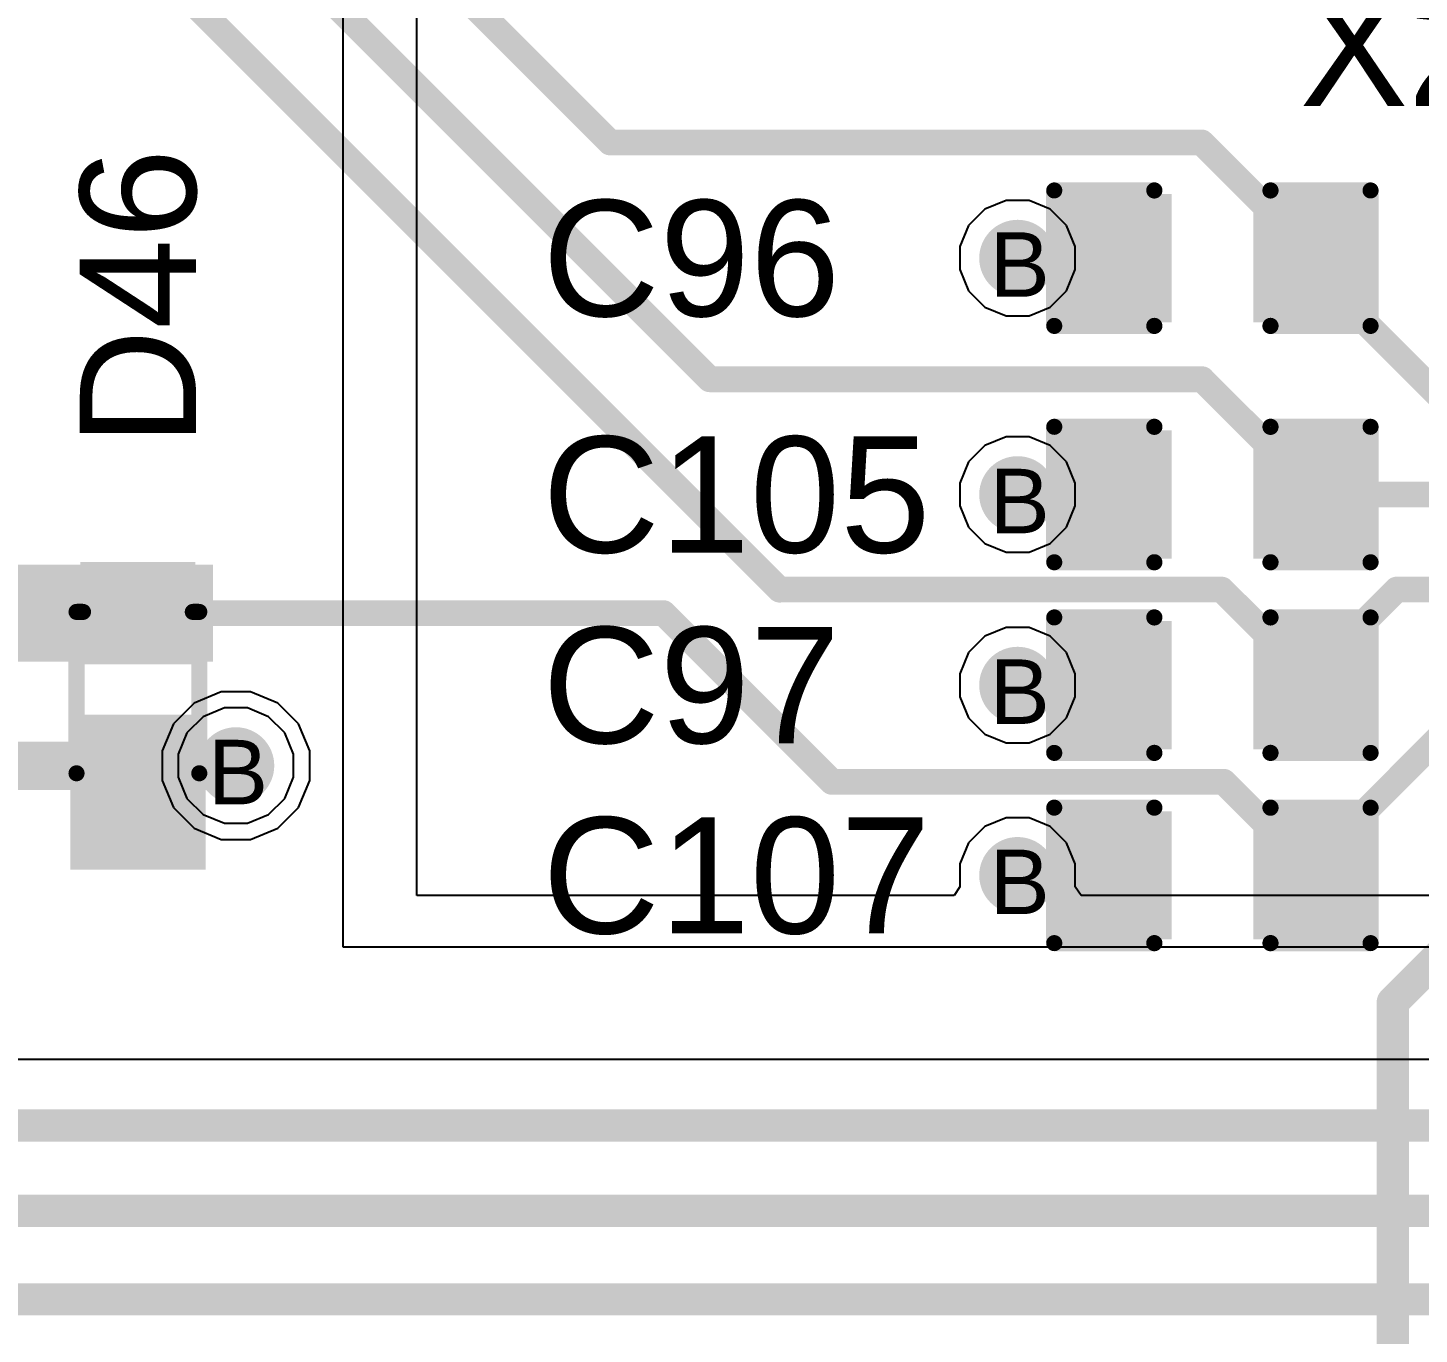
# Model space of a CAD drawing. Header units: inches. Extents: x 0 to 5379, y 0 to 5429.
# Drawn here: x 206.39 to 217.34, y 77.98 to 88.26 of the extents above; entities that cross this region are included whole.
import ezdxf

# ---------------------------------------------------------------- set-up
doc = ezdxf.new("R2010")
doc.units = ezdxf.units.IN
for name, color, linetype in [('Bottom Layer', 5, 'Continuous'), ('Bottom Solder', 6, 'Continuous'), ('Drill Drawing', 1, 'Continuous'), ('GND01', 16, 'Continuous'), ('GND02', 76, 'Continuous'), ('PWR', 156, 'Continuous'), ('SIG 01', 90, 'Continuous'), ('Top Layer', 1, 'Continuous'), ('Top Overlay', 2, 'Continuous'), ('Top Paste', 8, 'Continuous'), ('Top Solder', 216, 'Continuous'), ('Via Holes', 16, 'Continuous')]:
    doc.layers.add(name, color=color, linetype=linetype)
doc.styles.add('Arial', font='', dxfattribs={"height": 0.2})
doc.styles.get('Arial').set_extended_font_data('Arial')

# ---------------------------------------------------------------- blocks, each defined once
blk = doc.blocks.new('SOD_523_890')
at = {"layer": 'Top Layer'}
for points in [[(-0.9, 0.35), (-0.3, 0.35), (-0.3, -0.35), (-0.9, -0.35)], [(0.3, 0.35), (0.9, 0.35), (0.9, -0.35), (0.3, -0.35)]]:
    blk.add_hatch(color=1, dxfattribs=at).paths.add_polyline_path(points)
at = {"layer": 'Top Overlay'}
for points in [[(0.658, 0.356), (1.42, 0.356), (1.42, 0.533), (0.658, 0.533)], [(0.937, -0.381), (1.42, -0.381), (1.42, 0.381), (0.937, 0.381)], [(0.658, -0.533), (1.42, -0.533), (1.42, -0.356), (0.658, -0.356)]]:
    blk.add_hatch(color=2, dxfattribs=at).paths.add_polyline_path(points)
at = {"layer": 'Top Paste'}
for points in [[(-0.9, 0.35), (-0.3, 0.35), (-0.3, -0.35), (-0.9, -0.35)], [(0.3, 0.35), (0.9, 0.35), (0.9, -0.35), (0.3, -0.35)]]:
    blk.add_hatch(color=8, dxfattribs=at).paths.add_polyline_path(points)
at = {"layer": 'Top Solder'}
for points in [[(-1.002, 0.452), (-0.198, 0.452), (-0.198, -0.452), (-1.002, -0.452)], [(0.198, 0.452), (1.002, 0.452), (1.002, -0.452), (0.198, -0.452)]]:
    blk.add_hatch(color=216, dxfattribs=at).paths.add_polyline_path(points)
at = {"layer": 'Top Overlay'}
for points in [[(0.66, 0.483, 0.127, 0.127, 0), (-0.61, 0.483, 0.127, 0.127, 0)], [(-0.61, 0.432, 0.127, 0.127, 0), (-0.61, 0.482, 0.127, 0.127, 0)], [(-0.61, -0.482, 0.127, 0.127, 0), (-0.61, -0.432, 0.127, 0.127, 0)], [(0.66, -0.483, 0.127, 0.127, 0), (-0.61, -0.483, 0.127, 0.127, 0)]]:
    blk.add_lwpolyline(points, format="xyseb", dxfattribs=at)
for points in [[(-0.641, 0.483, 0.0635, 0.0635, 1), (-0.578, 0.483, 0.0635, 0.0635, 1)], [(-0.641, 0.482, 0.0635, 0.0635, 1), (-0.578, 0.482, 0.0635, 0.0635, 1)], [(-0.641, 0.432, 0.0635, 0.0635, 1), (-0.578, 0.432, 0.0635, 0.0635, 1)], [(0.629, 0.483, 0.0635, 0.0635, 1), (0.692, 0.483, 0.0635, 0.0635, 1)], [(-0.641, -0.432, 0.0635, 0.0635, 1), (-0.578, -0.432, 0.0635, 0.0635, 1)], [(-0.641, -0.482, 0.0635, 0.0635, 1), (-0.578, -0.482, 0.0635, 0.0635, 1)], [(-0.641, -0.483, 0.0635, 0.0635, 1), (-0.578, -0.483, 0.0635, 0.0635, 1)], [(0.629, -0.483, 0.0635, 0.0635, 1), (0.692, -0.483, 0.0635, 0.0635, 1)]]:
    blk.add_lwpolyline(points, format="xyseb", close=True, dxfattribs=at)
blk = doc.blocks.new('C___0603_1020')
at = {"layer": 'Top Layer'}
for points in [[(-0.381, 0.445), (-0.381, -0.445), (-1.143, -0.445), (-1.143, 0.445)], [(1.143, 0.445), (1.143, -0.445), (0.381, -0.445), (0.381, 0.445)]]:
    blk.add_hatch(color=1, dxfattribs=at).paths.add_polyline_path(points)
at = {"layer": 'Top Paste'}
for points in [[(-0.381, 0.445), (-0.381, -0.445), (-1.143, -0.445), (-1.143, 0.445)], [(1.143, 0.445), (1.143, -0.445), (0.381, -0.445), (0.381, 0.445)]]:
    blk.add_hatch(color=8, dxfattribs=at).paths.add_polyline_path(points)
at = {"layer": 'Top Solder'}
for points in [[(-0.321, 0.504), (-0.321, -0.504), (-1.203, -0.504), (-1.203, 0.504)], [(1.203, 0.504), (1.203, -0.504), (0.321, -0.504), (0.321, 0.504)]]:
    blk.add_hatch(color=216, dxfattribs=at).paths.add_polyline_path(points)
at = {"layer": 'Top Overlay'}
for points in [[(-1.245, 0.533, 0.127, 0.127, 0), (-0.457, 0.533, 0.127, 0.127, 0)], [(-1.245, -0.533, 0.127, 0.127, 0), (-1.245, 0.533, 0.127, 0.127, 0)], [(0.457, 0.533, 0.127, 0.127, 0), (1.245, 0.533, 0.127, 0.127, 0)], [(1.245, -0.533, 0.127, 0.127, 0), (1.245, 0.533, 0.127, 0.127, 0)], [(-1.245, -0.533, 0.127, 0.127, 0), (-0.457, -0.533, 0.127, 0.127, 0)], [(0.457, -0.533, 0.127, 0.127, 0), (1.245, -0.533, 0.127, 0.127, 0)]]:
    blk.add_lwpolyline(points, format="xyseb", dxfattribs=at)
for points in [[(-1.276, 0.533, 0.0635, 0.0635, 1), (-1.213, 0.533, 0.0635, 0.0635, 1)], [(-1.276, 0.533, 0.0635, 0.0635, 1), (-1.213, 0.533, 0.0635, 0.0635, 1)], [(-0.489, 0.533, 0.0635, 0.0635, 1), (-0.425, 0.533, 0.0635, 0.0635, 1)], [(0.425, 0.533, 0.0635, 0.0635, 1), (0.489, 0.533, 0.0635, 0.0635, 1)], [(1.213, 0.533, 0.0635, 0.0635, 1), (1.276, 0.533, 0.0635, 0.0635, 1)], [(1.213, 0.533, 0.0635, 0.0635, 1), (1.276, 0.533, 0.0635, 0.0635, 1)], [(-1.276, -0.533, 0.0635, 0.0635, 1), (-1.213, -0.533, 0.0635, 0.0635, 1)], [(-1.276, -0.533, 0.0635, 0.0635, 1), (-1.213, -0.533, 0.0635, 0.0635, 1)], [(-0.489, -0.533, 0.0635, 0.0635, 1), (-0.425, -0.533, 0.0635, 0.0635, 1)], [(0.425, -0.533, 0.0635, 0.0635, 1), (0.489, -0.533, 0.0635, 0.0635, 1)], [(1.213, -0.533, 0.0635, 0.0635, 1), (1.276, -0.533, 0.0635, 0.0635, 1)], [(1.213, -0.533, 0.0635, 0.0635, 1), (1.276, -0.533, 0.0635, 0.0635, 1)]]:
    blk.add_lwpolyline(points, format="xyseb", close=True, dxfattribs=at)
blk = doc.blocks.new('C___0603_1022')
at = {"layer": 'Top Layer'}
for points in [[(-0.381, 0.445), (-0.381, -0.445), (-1.143, -0.445), (-1.143, 0.445)], [(1.143, 0.445), (1.143, -0.445), (0.381, -0.445), (0.381, 0.445)]]:
    blk.add_hatch(color=1, dxfattribs=at).paths.add_polyline_path(points)
at = {"layer": 'Top Paste'}
for points in [[(-0.381, 0.445), (-0.381, -0.445), (-1.143, -0.445), (-1.143, 0.445)], [(1.143, 0.445), (1.143, -0.445), (0.381, -0.445), (0.381, 0.445)]]:
    blk.add_hatch(color=8, dxfattribs=at).paths.add_polyline_path(points)
at = {"layer": 'Top Solder'}
for points in [[(-0.321, 0.504), (-0.321, -0.504), (-1.203, -0.504), (-1.203, 0.504)], [(1.203, 0.504), (1.203, -0.504), (0.321, -0.504), (0.321, 0.504)]]:
    blk.add_hatch(color=216, dxfattribs=at).paths.add_polyline_path(points)
at = {"layer": 'Top Overlay'}
for points in [[(-1.245, 0.533, 0.127, 0.127, 0), (-0.457, 0.533, 0.127, 0.127, 0)], [(-1.245, -0.533, 0.127, 0.127, 0), (-1.245, 0.533, 0.127, 0.127, 0)], [(0.457, 0.533, 0.127, 0.127, 0), (1.245, 0.533, 0.127, 0.127, 0)], [(1.245, -0.533, 0.127, 0.127, 0), (1.245, 0.533, 0.127, 0.127, 0)], [(-1.245, -0.533, 0.127, 0.127, 0), (-0.457, -0.533, 0.127, 0.127, 0)], [(0.457, -0.533, 0.127, 0.127, 0), (1.245, -0.533, 0.127, 0.127, 0)]]:
    blk.add_lwpolyline(points, format="xyseb", dxfattribs=at)
for points in [[(-1.276, 0.533, 0.0635, 0.0635, 1), (-1.213, 0.533, 0.0635, 0.0635, 1)], [(-1.276, 0.533, 0.0635, 0.0635, 1), (-1.213, 0.533, 0.0635, 0.0635, 1)], [(-0.489, 0.533, 0.0635, 0.0635, 1), (-0.425, 0.533, 0.0635, 0.0635, 1)], [(0.425, 0.533, 0.0635, 0.0635, 1), (0.489, 0.533, 0.0635, 0.0635, 1)], [(1.213, 0.533, 0.0635, 0.0635, 1), (1.276, 0.533, 0.0635, 0.0635, 1)], [(1.213, 0.533, 0.0635, 0.0635, 1), (1.276, 0.533, 0.0635, 0.0635, 1)], [(-1.276, -0.533, 0.0635, 0.0635, 1), (-1.213, -0.533, 0.0635, 0.0635, 1)], [(-1.276, -0.533, 0.0635, 0.0635, 1), (-1.213, -0.533, 0.0635, 0.0635, 1)], [(-0.489, -0.533, 0.0635, 0.0635, 1), (-0.425, -0.533, 0.0635, 0.0635, 1)], [(0.425, -0.533, 0.0635, 0.0635, 1), (0.489, -0.533, 0.0635, 0.0635, 1)], [(1.213, -0.533, 0.0635, 0.0635, 1), (1.276, -0.533, 0.0635, 0.0635, 1)], [(1.213, -0.533, 0.0635, 0.0635, 1), (1.276, -0.533, 0.0635, 0.0635, 1)]]:
    blk.add_lwpolyline(points, format="xyseb", close=True, dxfattribs=at)
blk = doc.blocks.new('C___0603_1030')
at = {"layer": 'Top Layer'}
for points in [[(-0.381, 0.445), (-0.381, -0.445), (-1.143, -0.445), (-1.143, 0.445)], [(1.143, 0.445), (1.143, -0.445), (0.381, -0.445), (0.381, 0.445)]]:
    blk.add_hatch(color=1, dxfattribs=at).paths.add_polyline_path(points)
at = {"layer": 'Top Paste'}
for points in [[(-0.381, 0.445), (-0.381, -0.445), (-1.143, -0.445), (-1.143, 0.445)], [(1.143, 0.445), (1.143, -0.445), (0.381, -0.445), (0.381, 0.445)]]:
    blk.add_hatch(color=8, dxfattribs=at).paths.add_polyline_path(points)
at = {"layer": 'Top Solder'}
for points in [[(-0.321, 0.504), (-0.321, -0.504), (-1.203, -0.504), (-1.203, 0.504)], [(1.203, 0.504), (1.203, -0.504), (0.321, -0.504), (0.321, 0.504)]]:
    blk.add_hatch(color=216, dxfattribs=at).paths.add_polyline_path(points)
at = {"layer": 'Top Overlay'}
for points in [[(-1.245, 0.533, 0.127, 0.127, 0), (-0.457, 0.533, 0.127, 0.127, 0)], [(-1.245, -0.533, 0.127, 0.127, 0), (-1.245, 0.533, 0.127, 0.127, 0)], [(0.457, 0.533, 0.127, 0.127, 0), (1.245, 0.533, 0.127, 0.127, 0)], [(1.245, -0.533, 0.127, 0.127, 0), (1.245, 0.533, 0.127, 0.127, 0)], [(-1.245, -0.533, 0.127, 0.127, 0), (-0.457, -0.533, 0.127, 0.127, 0)], [(0.457, -0.533, 0.127, 0.127, 0), (1.245, -0.533, 0.127, 0.127, 0)]]:
    blk.add_lwpolyline(points, format="xyseb", dxfattribs=at)
for points in [[(-1.276, 0.533, 0.0635, 0.0635, 1), (-1.213, 0.533, 0.0635, 0.0635, 1)], [(-1.276, 0.533, 0.0635, 0.0635, 1), (-1.213, 0.533, 0.0635, 0.0635, 1)], [(-0.489, 0.533, 0.0635, 0.0635, 1), (-0.425, 0.533, 0.0635, 0.0635, 1)], [(0.425, 0.533, 0.0635, 0.0635, 1), (0.489, 0.533, 0.0635, 0.0635, 1)], [(1.213, 0.533, 0.0635, 0.0635, 1), (1.276, 0.533, 0.0635, 0.0635, 1)], [(1.213, 0.533, 0.0635, 0.0635, 1), (1.276, 0.533, 0.0635, 0.0635, 1)], [(-1.276, -0.533, 0.0635, 0.0635, 1), (-1.213, -0.533, 0.0635, 0.0635, 1)], [(-1.276, -0.533, 0.0635, 0.0635, 1), (-1.213, -0.533, 0.0635, 0.0635, 1)], [(-0.489, -0.533, 0.0635, 0.0635, 1), (-0.425, -0.533, 0.0635, 0.0635, 1)], [(0.425, -0.533, 0.0635, 0.0635, 1), (0.489, -0.533, 0.0635, 0.0635, 1)], [(1.213, -0.533, 0.0635, 0.0635, 1), (1.276, -0.533, 0.0635, 0.0635, 1)], [(1.213, -0.533, 0.0635, 0.0635, 1), (1.276, -0.533, 0.0635, 0.0635, 1)]]:
    blk.add_lwpolyline(points, format="xyseb", close=True, dxfattribs=at)
blk = doc.blocks.new('C___0603_1031')
at = {"layer": 'Top Layer'}
for points in [[(-0.381, 0.445), (-0.381, -0.445), (-1.143, -0.445), (-1.143, 0.445)], [(1.143, 0.445), (1.143, -0.445), (0.381, -0.445), (0.381, 0.445)]]:
    blk.add_hatch(color=1, dxfattribs=at).paths.add_polyline_path(points)
at = {"layer": 'Top Paste'}
for points in [[(-0.381, 0.445), (-0.381, -0.445), (-1.143, -0.445), (-1.143, 0.445)], [(1.143, 0.445), (1.143, -0.445), (0.381, -0.445), (0.381, 0.445)]]:
    blk.add_hatch(color=8, dxfattribs=at).paths.add_polyline_path(points)
at = {"layer": 'Top Solder'}
for points in [[(-0.321, 0.504), (-0.321, -0.504), (-1.203, -0.504), (-1.203, 0.504)], [(1.203, 0.504), (1.203, -0.504), (0.321, -0.504), (0.321, 0.504)]]:
    blk.add_hatch(color=216, dxfattribs=at).paths.add_polyline_path(points)
at = {"layer": 'Top Overlay'}
for points in [[(-1.245, 0.533, 0.127, 0.127, 0), (-0.457, 0.533, 0.127, 0.127, 0)], [(-1.245, -0.533, 0.127, 0.127, 0), (-1.245, 0.533, 0.127, 0.127, 0)], [(0.457, 0.533, 0.127, 0.127, 0), (1.245, 0.533, 0.127, 0.127, 0)], [(1.245, -0.533, 0.127, 0.127, 0), (1.245, 0.533, 0.127, 0.127, 0)], [(-1.245, -0.533, 0.127, 0.127, 0), (-0.457, -0.533, 0.127, 0.127, 0)], [(0.457, -0.533, 0.127, 0.127, 0), (1.245, -0.533, 0.127, 0.127, 0)]]:
    blk.add_lwpolyline(points, format="xyseb", dxfattribs=at)
for points in [[(-1.276, 0.533, 0.0635, 0.0635, 1), (-1.213, 0.533, 0.0635, 0.0635, 1)], [(-1.276, 0.533, 0.0635, 0.0635, 1), (-1.213, 0.533, 0.0635, 0.0635, 1)], [(-0.489, 0.533, 0.0635, 0.0635, 1), (-0.425, 0.533, 0.0635, 0.0635, 1)], [(0.425, 0.533, 0.0635, 0.0635, 1), (0.489, 0.533, 0.0635, 0.0635, 1)], [(1.213, 0.533, 0.0635, 0.0635, 1), (1.276, 0.533, 0.0635, 0.0635, 1)], [(1.213, 0.533, 0.0635, 0.0635, 1), (1.276, 0.533, 0.0635, 0.0635, 1)], [(-1.276, -0.533, 0.0635, 0.0635, 1), (-1.213, -0.533, 0.0635, 0.0635, 1)], [(-1.276, -0.533, 0.0635, 0.0635, 1), (-1.213, -0.533, 0.0635, 0.0635, 1)], [(-0.489, -0.533, 0.0635, 0.0635, 1), (-0.425, -0.533, 0.0635, 0.0635, 1)], [(0.425, -0.533, 0.0635, 0.0635, 1), (0.489, -0.533, 0.0635, 0.0635, 1)], [(1.213, -0.533, 0.0635, 0.0635, 1), (1.276, -0.533, 0.0635, 0.0635, 1)], [(1.213, -0.533, 0.0635, 0.0635, 1), (1.276, -0.533, 0.0635, 0.0635, 1)]]:
    blk.add_lwpolyline(points, format="xyseb", close=True, dxfattribs=at)

msp = doc.modelspace()

# ---------------------------------------------------------------- hatches: boundary and pattern name
at = {"layer": 'Bottom Layer'}
h = msp.add_hatch(color=5, dxfattribs=at)
edge = h.paths.add_edge_path()
edge.add_arc((214.179, 86.444), 0.2, 0, 360)
h = msp.add_hatch(color=5, dxfattribs=at)
edge = h.paths.add_edge_path()
edge.add_arc((214.179, 84.584), 0.2, 0, 360)
h = msp.add_hatch(color=5, dxfattribs=at)
edge = h.paths.add_edge_path()
edge.add_arc((214.179, 83.084), 0.2, 0, 360)
h = msp.add_hatch(color=5, dxfattribs=at)
edge = h.paths.add_edge_path()
edge.add_arc((208.028, 82.451), 0.2, 0, 360)
h = msp.add_hatch(color=5, dxfattribs=at)
edge = h.paths.add_edge_path()
edge.add_arc((214.179, 81.587), 0.2, 0, 360)
at = {"layer": 'Bottom Solder'}
h = msp.add_hatch(color=6, dxfattribs=at)
edge = h.paths.add_edge_path()
edge.add_arc((214.179, 86.444), 0.302, 0, 360)
h = msp.add_hatch(color=6, dxfattribs=at)
edge = h.paths.add_edge_path()
edge.add_arc((214.179, 84.584), 0.302, 0, 360)
h = msp.add_hatch(color=6, dxfattribs=at)
edge = h.paths.add_edge_path()
edge.add_arc((214.179, 83.084), 0.302, 0, 360)
h = msp.add_hatch(color=6, dxfattribs=at)
edge = h.paths.add_edge_path()
edge.add_arc((208.028, 82.451), 0.302, 0, 360)
h = msp.add_hatch(color=6, dxfattribs=at)
edge = h.paths.add_edge_path()
edge.add_arc((214.179, 81.587), 0.302, 0, 360)
at = {"layer": 'GND01'}
h = msp.add_hatch(color=16, dxfattribs=at)
edge = h.paths.add_edge_path()
edge.add_arc((214.179, 86.444), 0.2, 0, 360)
h = msp.add_hatch(color=16, dxfattribs=at)
edge = h.paths.add_edge_path()
edge.add_arc((214.179, 84.584), 0.2, 0, 360)
h = msp.add_hatch(color=16, dxfattribs=at)
edge = h.paths.add_edge_path()
edge.add_arc((214.179, 83.084), 0.2, 0, 360)
h = msp.add_hatch(color=16, dxfattribs=at)
edge = h.paths.add_edge_path()
edge.add_arc((208.028, 82.451), 0.2, 0, 360)
h = msp.add_hatch(color=16, dxfattribs=at)
edge = h.paths.add_edge_path()
edge.add_arc((214.179, 81.587), 0.2, 0, 360)
at = {"layer": 'GND02'}
h = msp.add_hatch(color=76, dxfattribs=at)
edge = h.paths.add_edge_path()
edge.add_arc((214.179, 86.444), 0.2, 0, 360)
h = msp.add_hatch(color=76, dxfattribs=at)
edge = h.paths.add_edge_path()
edge.add_arc((214.179, 84.584), 0.2, 0, 360)
h = msp.add_hatch(color=76, dxfattribs=at)
edge = h.paths.add_edge_path()
edge.add_arc((214.179, 83.084), 0.2, 0, 360)
h = msp.add_hatch(color=76, dxfattribs=at)
edge = h.paths.add_edge_path()
edge.add_arc((208.028, 82.451), 0.2, 0, 360)
h = msp.add_hatch(color=76, dxfattribs=at)
edge = h.paths.add_edge_path()
edge.add_arc((214.179, 81.587), 0.2, 0, 360)
at = {"layer": 'PWR'}
h = msp.add_hatch(color=156, dxfattribs=at)
edge = h.paths.add_edge_path()
edge.add_arc((214.179, 86.444), 0.2, 0, 360)
h = msp.add_hatch(color=156, dxfattribs=at)
edge = h.paths.add_edge_path()
edge.add_arc((214.179, 84.584), 0.2, 0, 360)
h = msp.add_hatch(color=156, dxfattribs=at)
edge = h.paths.add_edge_path()
edge.add_arc((214.179, 83.084), 0.2, 0, 360)
h = msp.add_hatch(color=156, dxfattribs=at)
edge = h.paths.add_edge_path()
edge.add_arc((208.028, 82.451), 0.2, 0, 360)
h = msp.add_hatch(color=156, dxfattribs=at)
edge = h.paths.add_edge_path()
edge.add_arc((214.179, 81.587), 0.2, 0, 360)
at = {"layer": 'SIG 01'}
h = msp.add_hatch(color=90, dxfattribs=at)
edge = h.paths.add_edge_path()
edge.add_arc((214.179, 86.444), 0.2, 0, 360)
h = msp.add_hatch(color=90, dxfattribs=at)
edge = h.paths.add_edge_path()
edge.add_arc((214.179, 84.584), 0.2, 0, 360)
h = msp.add_hatch(color=90, dxfattribs=at)
edge = h.paths.add_edge_path()
edge.add_arc((214.179, 83.084), 0.2, 0, 360)
h = msp.add_hatch(color=90, dxfattribs=at)
edge = h.paths.add_edge_path()
edge.add_arc((208.028, 82.451), 0.2, 0, 360)
h = msp.add_hatch(color=90, dxfattribs=at)
edge = h.paths.add_edge_path()
edge.add_arc((214.179, 81.587), 0.2, 0, 360)
at = {"layer": 'Top Layer'}
h = msp.add_hatch(color=1, dxfattribs=at)
edge = h.paths.add_edge_path()
edge.add_arc((214.179, 86.444), 0.2, 0, 360)
h = msp.add_hatch(color=1, dxfattribs=at)
edge = h.paths.add_edge_path()
edge.add_arc((214.179, 84.584), 0.2, 0, 360)
msp.add_hatch(color=1, dxfattribs=at).paths.add_polyline_path([(207.849, 84.031), (205.283, 84.031), (205.283, 83.269), (207.849, 83.269)])
h = msp.add_hatch(color=1, dxfattribs=at)
edge = h.paths.add_edge_path()
edge.add_arc((214.179, 83.084), 0.2, 0, 360)
h = msp.add_hatch(color=1, dxfattribs=at)
edge = h.paths.add_edge_path()
edge.add_arc((208.028, 82.451), 0.2, 0, 360)
h = msp.add_hatch(color=1, dxfattribs=at)
edge = h.paths.add_edge_path()
edge.add_arc((214.179, 81.587), 0.2, 0, 360)
at = {"layer": 'Top Solder'}
h = msp.add_hatch(color=216, dxfattribs=at)
edge = h.paths.add_edge_path()
edge.add_arc((214.179, 86.444), 0.302, 0, 360)
h = msp.add_hatch(color=216, dxfattribs=at)
edge = h.paths.add_edge_path()
edge.add_arc((214.179, 84.584), 0.302, 0, 360)
h = msp.add_hatch(color=216, dxfattribs=at)
edge = h.paths.add_edge_path()
edge.add_arc((214.179, 83.084), 0.302, 0, 360)
h = msp.add_hatch(color=216, dxfattribs=at)
edge = h.paths.add_edge_path()
edge.add_arc((208.028, 82.451), 0.302, 0, 360)
h = msp.add_hatch(color=216, dxfattribs=at)
edge = h.paths.add_edge_path()
edge.add_arc((214.179, 81.587), 0.302, 0, 360)
at = {"layer": 'Via Holes'}
h = msp.add_hatch(color=7, dxfattribs=at)
edge = h.paths.add_edge_path()
edge.add_arc((214.179, 86.444), 0.1, 0, 360)
h = msp.add_hatch(color=7, dxfattribs=at)
edge = h.paths.add_edge_path()
edge.add_arc((214.179, 84.584), 0.1, 0, 360)
h = msp.add_hatch(color=7, dxfattribs=at)
edge = h.paths.add_edge_path()
edge.add_arc((214.179, 83.084), 0.1, 0, 360)
h = msp.add_hatch(color=7, dxfattribs=at)
edge = h.paths.add_edge_path()
edge.add_arc((208.028, 82.451), 0.1, 0, 360)
h = msp.add_hatch(color=7, dxfattribs=at)
edge = h.paths.add_edge_path()
edge.add_arc((214.179, 81.587), 0.1, 0, 360)

# ---------------------------------------------------------------- linework, layer by layer
at = {"layer": 'GND01'}
for p, q in [((207.938, 82.905), (207.771, 82.835)), ((208.119, 82.905), (207.938, 82.905)), ((208.285, 82.835), (208.119, 82.905)), ((207.771, 82.835), (207.643, 82.708)), ((208.413, 82.708), (208.285, 82.835)), ((207.643, 82.708), (207.574, 82.541)), ((208.482, 82.541), (208.413, 82.708)), ((207.574, 82.541), (207.574, 82.36)), ((208.482, 82.36), (208.482, 82.541)), ((207.574, 82.36), (207.643, 82.193)), ((208.413, 82.193), (208.482, 82.36)), ((207.643, 82.193), (207.771, 82.066)), ((208.285, 82.066), (208.413, 82.193)), ((207.771, 82.066), (207.938, 81.997)), ((208.119, 81.997), (208.285, 82.066)), ((207.938, 81.997), (208.119, 81.997))]:
    msp.add_line(p, q, dxfattribs=at)
at = {"layer": 'GND02'}
for p, q in [((207.938, 82.905), (207.771, 82.835)), ((208.119, 82.905), (207.938, 82.905)), ((208.285, 82.835), (208.119, 82.905)), ((207.771, 82.835), (207.643, 82.708)), ((208.413, 82.708), (208.285, 82.835)), ((207.643, 82.708), (207.574, 82.541)), ((208.482, 82.541), (208.413, 82.708)), ((207.574, 82.541), (207.574, 82.36)), ((208.482, 82.36), (208.482, 82.541)), ((207.574, 82.36), (207.643, 82.193)), ((208.413, 82.193), (208.482, 82.36)), ((207.643, 82.193), (207.771, 82.066)), ((208.285, 82.066), (208.413, 82.193)), ((207.771, 82.066), (207.938, 81.997)), ((208.119, 81.997), (208.285, 82.066)), ((207.938, 81.997), (208.119, 81.997))]:
    msp.add_line(p, q, dxfattribs=at)
at = {"layer": 'PWR'}
for p, q in [((208.869, 99.416), (208.869, 81.026)), ((209.453, 81.429), (209.453, 96.88)), ((213.922, 86.829), (213.794, 86.702)), ((214.089, 86.898), (213.922, 86.829)), ((214.269, 86.898), (214.089, 86.898)), ((214.436, 86.829), (214.269, 86.898)), ((214.564, 86.702), (214.436, 86.829)), ((213.794, 86.702), (213.725, 86.535)), ((214.633, 86.535), (214.564, 86.702)), ((213.725, 86.535), (213.725, 86.354)), ((214.633, 86.354), (214.633, 86.535)), ((213.725, 86.354), (213.794, 86.187)), ((214.564, 86.187), (214.633, 86.354)), ((213.794, 86.187), (213.922, 86.059)), ((214.436, 86.059), (214.564, 86.187)), ((213.922, 86.059), (214.089, 85.99)), ((214.269, 85.99), (214.436, 86.059)), ((214.089, 85.99), (214.269, 85.99)), ((213.922, 84.969), (213.794, 84.841)), ((214.089, 85.038), (213.922, 84.969)), ((214.269, 85.038), (214.089, 85.038)), ((214.436, 84.969), (214.269, 85.038)), ((214.564, 84.841), (214.436, 84.969)), ((213.794, 84.841), (213.725, 84.674)), ((214.633, 84.674), (214.564, 84.841)), ((213.725, 84.674), (213.725, 84.494)), ((214.633, 84.494), (214.633, 84.674)), ((213.725, 84.494), (213.794, 84.327)), ((214.564, 84.327), (214.633, 84.494)), ((213.794, 84.327), (213.922, 84.199)), ((214.436, 84.199), (214.564, 84.327)), ((213.922, 84.199), (214.089, 84.13)), ((214.269, 84.13), (214.436, 84.199)), ((214.089, 84.13), (214.269, 84.13)), ((214.089, 83.538), (213.922, 83.469)), ((214.269, 83.538), (214.089, 83.538)), ((214.436, 83.469), (214.269, 83.538)), ((213.922, 83.469), (213.794, 83.341)), ((214.564, 83.341), (214.436, 83.469)), ((213.794, 83.341), (213.725, 83.174)), ((214.633, 83.174), (214.564, 83.341)), ((213.725, 83.174), (213.725, 82.993)), ((214.633, 82.993), (214.633, 83.174)), ((213.725, 82.993), (213.794, 82.827)), ((214.564, 82.827), (214.633, 82.993)), ((213.794, 82.827), (213.922, 82.699)), ((214.436, 82.699), (214.564, 82.827)), ((213.922, 82.699), (214.089, 82.63)), ((214.269, 82.63), (214.436, 82.699)), ((214.089, 82.63), (214.269, 82.63)), ((214.089, 82.041), (213.922, 81.972)), ((214.269, 82.041), (214.089, 82.041)), ((214.436, 81.972), (214.269, 82.041)), ((213.922, 81.972), (213.794, 81.844)), ((214.564, 81.844), (214.436, 81.972)), ((213.794, 81.844), (213.725, 81.677)), ((214.633, 81.677), (214.564, 81.844)), ((213.725, 81.677), (213.725, 81.497)), ((214.633, 81.497), (214.633, 81.677)), ((213.725, 81.497), (213.68, 81.429)), ((214.678, 81.429), (214.633, 81.497)), ((213.68, 81.429), (209.453, 81.429)), ((230.731, 81.429), (214.678, 81.429)), ((208.869, 81.026), (230.869, 81.026))]:
    msp.add_line(p, q, dxfattribs=at)
msp.add_lwpolyline([(189.969, 82.45, 0.381, 0.381, 0), (208.028, 82.45, 0.381, 0.381, 0)], format="xyseb", dxfattribs=at)
msp.add_lwpolyline([(207.933, 82.45, 0.191, 0.191, 1), (208.123, 82.45, 0.191, 0.191, 1)], format="xyseb", close=True, dxfattribs=at)
at = {"layer": 'SIG 01'}
for p, q in [((207.913, 83.032), (207.699, 82.943)), ((208.144, 83.032), (207.913, 83.032)), ((208.357, 82.943), (208.144, 83.032)), ((207.699, 82.943), (207.536, 82.78)), ((208.521, 82.78), (208.357, 82.943)), ((207.536, 82.78), (207.447, 82.566)), ((208.609, 82.566), (208.521, 82.78)), ((207.447, 82.566), (207.447, 82.335)), ((208.609, 82.335), (208.609, 82.566)), ((207.447, 82.335), (207.536, 82.121)), ((208.521, 82.121), (208.609, 82.335)), ((207.536, 82.121), (207.699, 81.958)), ((208.357, 81.958), (208.521, 82.121)), ((207.699, 81.958), (207.913, 81.87)), ((208.144, 81.87), (208.357, 81.958)), ((207.913, 81.87), (208.144, 81.87)), ((225.997, 80.137), (189.136, 80.137))]:
    msp.add_line(p, q, dxfattribs=at)
for points in [[(189.136, 79.619, 0.254, 0.254, 0), (225.997, 79.619, 0.254, 0.254, 0)], [(190.61, 78.947, 0.254, 0.254, 0), (224.631, 78.947, 0.254, 0.254, 0)], [(195.96, 78.251, 0.254, 0.254, 0), (224.398, 78.251, 0.254, 0.254, 0)]]:
    msp.add_lwpolyline(points, format="xyseb", dxfattribs=at)
at = {"layer": 'Top Layer'}
for points in [[(208.517, 89.811, 0.203, 0.203, 0), (210.973, 87.355, 0.203, 0.203, 0)], [(208.032, 89.216, 0.203, 0.203, 0), (211.757, 85.491, 0.203, 0.203, 0)], [(207.534, 88.609, 0.203, 0.203, 0), (212.307, 83.836, 0.203, 0.203, 0)], [(210.973, 87.355, 0.203, 0.203, 0), (215.627, 87.355, 0.203, 0.203, 0)], [(215.627, 87.355, 0.203, 0.203, 0), (216.474, 86.508, 0.203, 0.203, 0)], [(216.474, 86.381, 0.203, 0.203, 0), (216.474, 86.508, 0.203, 0.203, 0)], [(214.179, 86.444, 0.203, 0.203, 0), (214.95, 86.444, 0.203, 0.203, 0)], [(216.474, 86.381, 0.203, 0.203, 0), (217.499, 85.355, 0.203, 0.203, 0)], [(211.757, 85.491, 0.203, 0.203, 0), (215.63, 85.491, 0.203, 0.203, 0)], [(215.63, 85.491, 0.203, 0.203, 0), (216.474, 84.648, 0.203, 0.203, 0)], [(216.474, 84.584, 0.203, 0.203, 0), (216.474, 84.648, 0.203, 0.203, 0)], [(214.179, 84.584, 0.203, 0.203, 0), (214.95, 84.584, 0.203, 0.203, 0)], [(216.474, 84.584, 0.203, 0.203, 0), (220.691, 84.584, 0.203, 0.203, 0)], [(212.307, 83.836, 0.203, 0.203, 0), (215.785, 83.836, 0.203, 0.203, 0)], [(215.785, 83.836, 0.203, 0.203, 0), (216.474, 83.147, 0.203, 0.203, 0)], [(216.474, 83.147, 0.203, 0.203, 0), (217.163, 83.836, 0.203, 0.203, 0)], [(217.163, 83.836, 0.203, 0.203, 0), (220.986, 83.836, 0.203, 0.203, 0)], [(207.257, 83.651, 0.203, 0.203, 0), (211.392, 83.651, 0.203, 0.203, 0)], [(211.392, 83.651, 0.203, 0.203, 0), (212.719, 82.323, 0.203, 0.203, 0)], [(216.474, 83.084, 0.203, 0.203, 0), (216.474, 83.147, 0.203, 0.203, 0)], [(214.179, 83.084, 0.203, 0.203, 0), (214.95, 83.084, 0.203, 0.203, 0)], [(216.474, 81.65, 0.203, 0.203, 0), (217.615, 82.792, 0.203, 0.203, 0)], [(207.257, 82.451, 0.203, 0.203, 0), (208.028, 82.451, 0.203, 0.203, 0)], [(212.719, 82.323, 0.203, 0.203, 0), (215.801, 82.323, 0.203, 0.203, 0)], [(215.801, 82.323, 0.203, 0.203, 0), (216.474, 81.65, 0.203, 0.203, 0)], [(217.132, 80.589, 0.254, 0.254, 0), (218.334, 81.791, 0.254, 0.254, 0)], [(214.179, 81.587, 0.203, 0.203, 0), (214.95, 81.587, 0.203, 0.203, 0)], [(216.474, 81.587, 0.203, 0.203, 0), (216.474, 81.65, 0.203, 0.203, 0)], [(217.132, 74.531, 0.254, 0.254, 0), (217.132, 80.589, 0.254, 0.254, 0)]]:
    msp.add_lwpolyline(points, format="xyseb", dxfattribs=at)
for points in [[(210.922, 87.355, 0.102, 0.102, 1), (211.024, 87.355, 0.102, 0.102, 1)], [(210.922, 87.355, 0.102, 0.102, 1), (211.024, 87.355, 0.102, 0.102, 1)], [(215.576, 87.355, 0.102, 0.102, 1), (215.677, 87.355, 0.102, 0.102, 1)], [(215.576, 87.355, 0.102, 0.102, 1), (215.677, 87.355, 0.102, 0.102, 1)], [(216.423, 86.508, 0.102, 0.102, 1), (216.525, 86.508, 0.102, 0.102, 1)], [(216.423, 86.508, 0.102, 0.102, 1), (216.525, 86.508, 0.102, 0.102, 1)], [(214.128, 86.444, 0.102, 0.102, 1), (214.23, 86.444, 0.102, 0.102, 1)], [(214.899, 86.444, 0.102, 0.102, 1), (215.001, 86.444, 0.102, 0.102, 1)], [(216.423, 86.381, 0.102, 0.102, 1), (216.525, 86.381, 0.102, 0.102, 1)], [(216.423, 86.381, 0.102, 0.102, 1), (216.525, 86.381, 0.102, 0.102, 1)], [(211.706, 85.491, 0.102, 0.102, 1), (211.807, 85.491, 0.102, 0.102, 1)], [(211.706, 85.491, 0.102, 0.102, 1), (211.807, 85.491, 0.102, 0.102, 1)], [(215.579, 85.491, 0.102, 0.102, 1), (215.681, 85.491, 0.102, 0.102, 1)], [(215.579, 85.491, 0.102, 0.102, 1), (215.681, 85.491, 0.102, 0.102, 1)], [(216.423, 84.648, 0.102, 0.102, 1), (216.525, 84.648, 0.102, 0.102, 1)], [(216.423, 84.648, 0.102, 0.102, 1), (216.525, 84.648, 0.102, 0.102, 1)], [(214.128, 84.584, 0.102, 0.102, 1), (214.23, 84.584, 0.102, 0.102, 1)], [(214.899, 84.584, 0.102, 0.102, 1), (215.001, 84.584, 0.102, 0.102, 1)], [(216.423, 84.584, 0.102, 0.102, 1), (216.525, 84.584, 0.102, 0.102, 1)], [(216.423, 84.584, 0.102, 0.102, 1), (216.525, 84.584, 0.102, 0.102, 1)], [(212.256, 83.836, 0.102, 0.102, 1), (212.358, 83.836, 0.102, 0.102, 1)], [(212.256, 83.836, 0.102, 0.102, 1), (212.358, 83.836, 0.102, 0.102, 1)], [(215.734, 83.836, 0.102, 0.102, 1), (215.835, 83.836, 0.102, 0.102, 1)], [(215.734, 83.836, 0.102, 0.102, 1), (215.835, 83.836, 0.102, 0.102, 1)], [(217.112, 83.836, 0.102, 0.102, 1), (217.214, 83.836, 0.102, 0.102, 1)], [(217.112, 83.836, 0.102, 0.102, 1), (217.214, 83.836, 0.102, 0.102, 1)], [(207.207, 83.651, 0.102, 0.102, 1), (207.308, 83.651, 0.102, 0.102, 1)], [(211.341, 83.651, 0.102, 0.102, 1), (211.442, 83.651, 0.102, 0.102, 1)], [(211.341, 83.651, 0.102, 0.102, 1), (211.442, 83.651, 0.102, 0.102, 1)], [(216.423, 83.147, 0.102, 0.102, 1), (216.525, 83.147, 0.102, 0.102, 1)], [(216.423, 83.147, 0.102, 0.102, 1), (216.525, 83.147, 0.102, 0.102, 1)], [(216.423, 83.147, 0.102, 0.102, 1), (216.525, 83.147, 0.102, 0.102, 1)], [(214.128, 83.084, 0.102, 0.102, 1), (214.23, 83.084, 0.102, 0.102, 1)], [(214.899, 83.084, 0.102, 0.102, 1), (215.001, 83.084, 0.102, 0.102, 1)], [(216.423, 83.084, 0.102, 0.102, 1), (216.525, 83.084, 0.102, 0.102, 1)], [(207.207, 82.451, 0.102, 0.102, 1), (207.308, 82.451, 0.102, 0.102, 1)], [(207.978, 82.451, 0.102, 0.102, 1), (208.079, 82.451, 0.102, 0.102, 1)], [(212.668, 82.323, 0.102, 0.102, 1), (212.77, 82.323, 0.102, 0.102, 1)], [(212.668, 82.323, 0.102, 0.102, 1), (212.77, 82.323, 0.102, 0.102, 1)], [(215.75, 82.323, 0.102, 0.102, 1), (215.852, 82.323, 0.102, 0.102, 1)], [(215.75, 82.323, 0.102, 0.102, 1), (215.852, 82.323, 0.102, 0.102, 1)], [(214.128, 81.587, 0.102, 0.102, 1), (214.23, 81.587, 0.102, 0.102, 1)], [(214.899, 81.587, 0.102, 0.102, 1), (215.001, 81.587, 0.102, 0.102, 1)], [(216.423, 81.65, 0.102, 0.102, 1), (216.525, 81.65, 0.102, 0.102, 1)], [(216.423, 81.65, 0.102, 0.102, 1), (216.525, 81.65, 0.102, 0.102, 1)], [(216.423, 81.65, 0.102, 0.102, 1), (216.525, 81.65, 0.102, 0.102, 1)], [(216.423, 81.587, 0.102, 0.102, 1), (216.525, 81.587, 0.102, 0.102, 1)], [(217.068, 80.589, 0.127, 0.127, 1), (217.195, 80.589, 0.127, 0.127, 1)], [(217.068, 80.589, 0.127, 0.127, 1), (217.195, 80.589, 0.127, 0.127, 1)]]:
    msp.add_lwpolyline(points, format="xyseb", close=True, dxfattribs=at)

# ---------------------------------------------------------------- block references
for name, p in [('C___0603_1031', (215.712, 86.444)), ('C___0603_1022', (215.712, 84.584)), ('C___0603_1030', (215.712, 83.084)), ('C___0603_1020', (215.712, 81.587))]:
    msp.add_blockref(name, p)
at = {"rotation": 270}
msp.add_blockref('SOD_523_890', (207.257, 83.051), dxfattribs=at)

# ---------------------------------------------------------------- texts
at = {"layer": 'Drill Drawing', "style": 'Arial'}
for p in [(213.959, 86.14), (213.959, 84.279), (213.959, 82.779), (207.808, 82.146), (213.959, 81.282)]:
    msp.add_text('B', height=0.508, dxfattribs=at).set_placement(p)
at = {"layer": 'Top Overlay', "style": 'Arial'}
for s, p in [('X2', (216.399, 87.641)), ('C96', (210.44, 85.987)), ('C105', (210.44, 84.127)), ('C97', (210.44, 82.627)), ('C107', (210.44, 81.13))]:
    msp.add_text(s, height=0.9144, dxfattribs=at).set_placement(p)
msp.add_text('D46', height=0.9144, rotation=90, dxfattribs=at).set_placement((207.714, 84.963))

doc.saveas('drawing.dxf')
